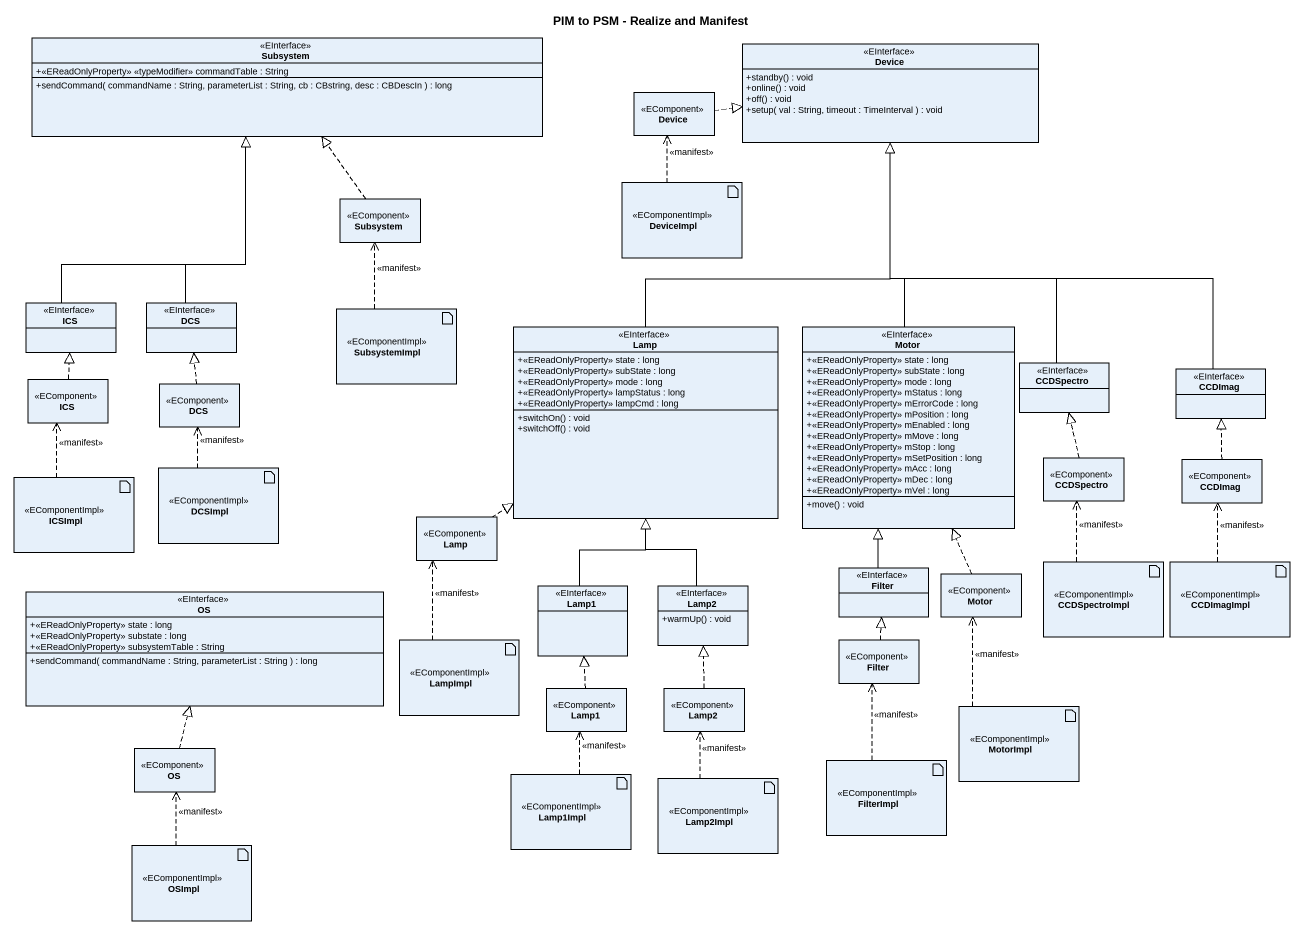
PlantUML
@startuml
title PIM to PSM - Realize and Manifest
allowmixing
hide circle
hide empty members
skinparam classAttributeIconSize 0
interface Subsystem <<EInterface>> {
  +<<EReadOnlyProperty>> <<typeModifier>> commandTable : String
  +sendCommand( commandName : String, parameterList : String, cb : CBstring, desc : CBDescIn ) : long
}
interface Device <<EInterface>> {
  +standby() : void
  +online() : void
  +off() : void
  +setup( val : String, timeout : TimeInterval ) : void
}
class "Device" as Device_2 <<EComponent>>
class "Subsystem" as Subsystem_2 <<EComponent>>
artifact DeviceImpl <<EComponentImpl>>
interface ICS <<EInterface>>
interface DCS <<EInterface>>
artifact SubsystemImpl <<EComponentImpl>>
interface Lamp <<EInterface>> {
  +<<EReadOnlyProperty>> state : long
  +<<EReadOnlyProperty>> subState : long
  +<<EReadOnlyProperty>> mode : long
  +<<EReadOnlyProperty>> lampStatus : long
  +<<EReadOnlyProperty>> lampCmd : long
  +switchOn() : void
  +switchOff() : void
}
interface Motor <<EInterface>> {
  +<<EReadOnlyProperty>> state : long
  +<<EReadOnlyProperty>> subState : long
  +<<EReadOnlyProperty>> mode : long
  +<<EReadOnlyProperty>> mStatus : long
  +<<EReadOnlyProperty>> mErrorCode : long
  +<<EReadOnlyProperty>> mPosition : long
  +<<EReadOnlyProperty>> mEnabled : long
  +<<EReadOnlyProperty>> mMove : long
  +<<EReadOnlyProperty>> mStop : long
  +<<EReadOnlyProperty>> mSetPosition : long
  +<<EReadOnlyProperty>> mAcc : long
  +<<EReadOnlyProperty>> mDec : long
  +<<EReadOnlyProperty>> mVel : long
  +move() : void
}
class "ICS" as ICS_2 <<EComponent>>
class "DCS" as DCS_2 <<EComponent>>
interface CCDSpectro <<EInterface>>
interface CCDImag <<EInterface>>
artifact DCSImpl <<EComponentImpl>>
class "CCDSpectro" as CCDSpectro_2 <<EComponent>>
class "CCDImag" as CCDImag_2 <<EComponent>>
artifact ICSImpl <<EComponentImpl>>
class "Lamp" as Lamp_2 <<EComponent>>
interface Lamp1 <<EInterface>>
interface Lamp2 <<EInterface>> {
  +warmUp() : void
}
interface Filter <<EInterface>>
class "Motor" as Motor_2 <<EComponent>>
artifact CCDSpectroImpl <<EComponentImpl>>
artifact CCDImagImpl <<EComponentImpl>>
interface OS <<EInterface>> {
  +<<EReadOnlyProperty>> state : long
  +<<EReadOnlyProperty>> substate : long
  +<<EReadOnlyProperty>> subsystemTable : String
  +sendCommand( commandName : String, parameterList : String ) : long
}
artifact LampImpl <<EComponentImpl>>
class "Filter" as Filter_2 <<EComponent>>
class "Lamp1" as Lamp1_2 <<EComponent>>
class "Lamp2" as Lamp2_2 <<EComponent>>
artifact MotorImpl <<EComponentImpl>>
class "OS" as OS_2 <<EComponent>>
artifact Lamp1Impl <<EComponentImpl>>
artifact Lamp2Impl <<EComponentImpl>>
artifact FilterImpl <<EComponentImpl>>
artifact OSImpl <<EComponentImpl>>
Device_2 .right.|> Device
Subsystem_2 .up.|> Subsystem
DeviceImpl .up.> Device_2 : <<manifest>>
ICS -up-|> Subsystem
DCS -up-|> Subsystem
SubsystemImpl .up.> Subsystem_2 : <<manifest>>
Lamp -up-|> Device
Motor -up-|> Device
ICS_2 .up.|> ICS
DCS_2 .up.|> DCS
CCDSpectro -up-|> Device
CCDImag -up-|> Device
DCSImpl .up.> DCS_2 : <<manifest>>
CCDSpectro_2 .up.|> CCDSpectro
CCDImag_2 .up.|> CCDImag
ICSImpl .up.> ICS_2 : <<manifest>>
Lamp_2 .up.|> Lamp
Lamp1 -up-|> Lamp
Lamp2 -up-|> Lamp
Filter -up-|> Motor
Motor_2 .up.|> Motor
CCDSpectroImpl .up.> CCDSpectro_2 : <<manifest>>
CCDImagImpl .up.> CCDImag_2 : <<manifest>>
LampImpl .up.> Lamp_2 : <<manifest>>
Filter_2 .up.|> Filter
Lamp1_2 .up.|> Lamp1
Lamp2_2 .up.|> Lamp2
MotorImpl .up.> Motor_2 : <<manifest>>
OS_2 .up.|> OS
Lamp1Impl .up.> Lamp1_2 : <<manifest>>
Lamp2Impl .up.> Lamp2_2 : <<manifest>>
FilterImpl .up.> Filter_2 : <<manifest>>
OSImpl .up.> OS_2 : <<manifest>>
@enduml
